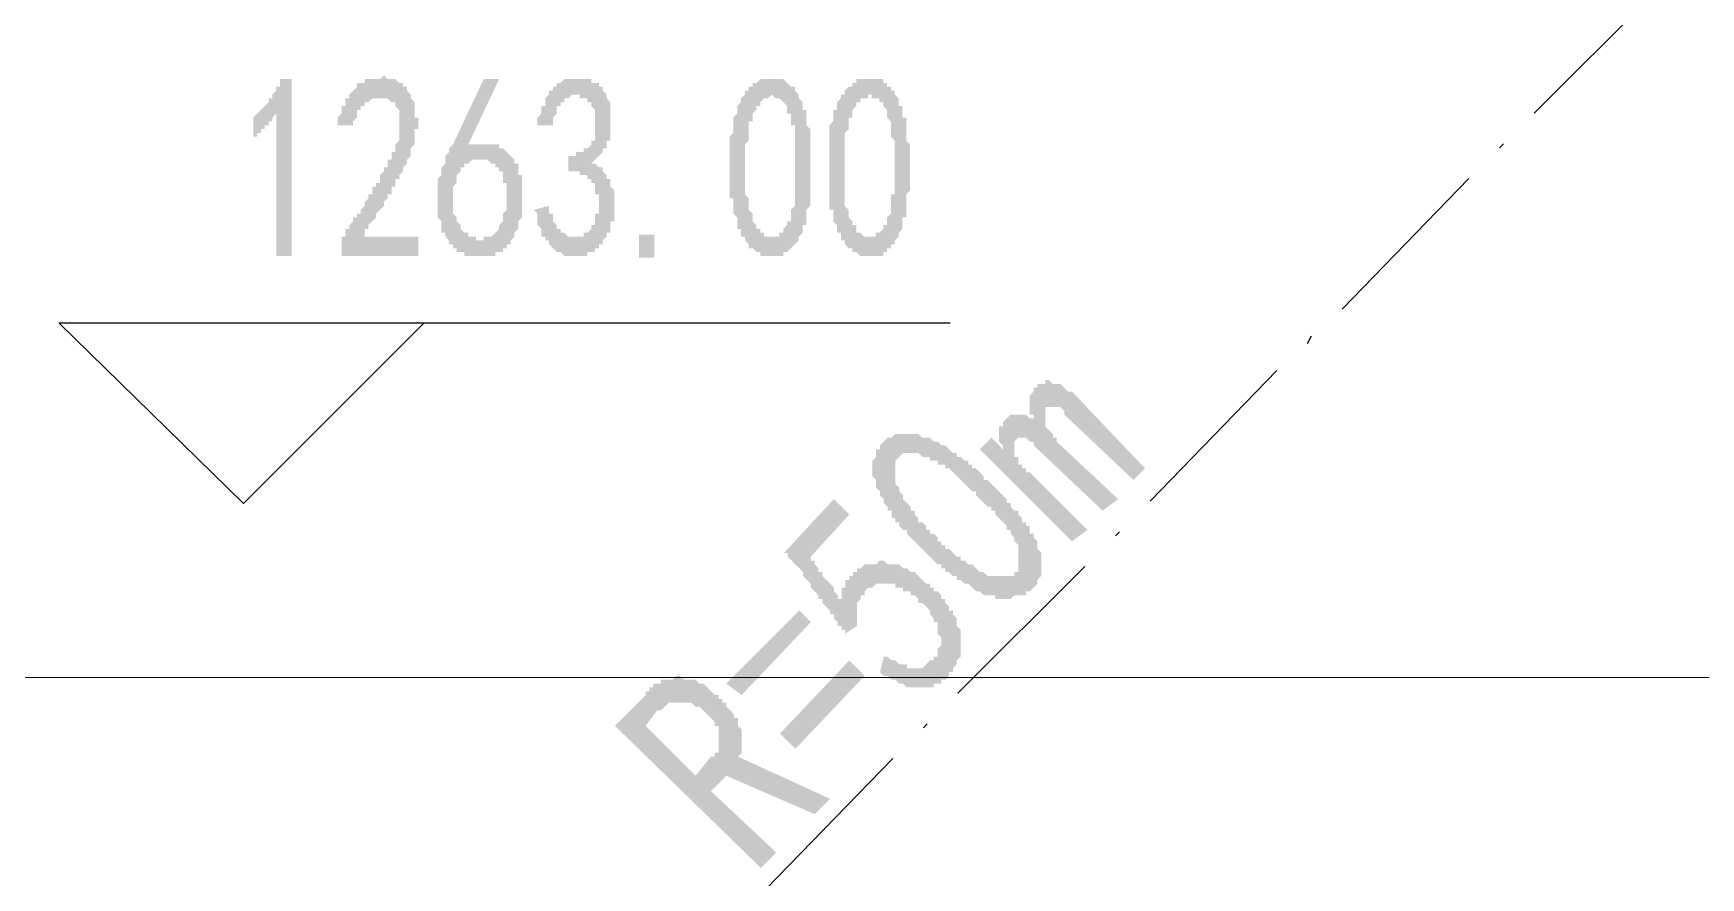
# Model space of a CAD drawing. Header units: millimetres. Extents: x 6156 to 7119, y 3162 to 3647.
# Drawn here: x 6925.96 to 6953.52, y 3517.85 to 3531.8 of the extents above; entities that cross this region are included whole.
import ezdxf

# ---------------------------------------------------------------- set-up
doc = ezdxf.new("R2010")
doc.units = ezdxf.units.MM
doc.layers.add('图层1', color=7, linetype='Continuous')
doc.layers.add('点图2', color=30, linetype='Continuous', lineweight=5)

msp = doc.modelspace()

# ---------------------------------------------------------------- hatches: boundary and pattern name
at = {"layer": '图层1', "transparency": 33554559}
for points in [[(6931.051, 3528.252), (6931.051, 3528.252), (6931.051, 3528.316), (6931.051, 3528.316), (6931.051, 3528.379), (6931.051, 3528.443), (6931.114, 3528.443), (6931.114, 3528.506), (6931.114, 3528.506), (6931.114, 3528.57), (6931.178, 3528.57), (6931.178, 3528.633), (6931.178, 3528.633), (6931.241, 3528.697), (6931.241, 3528.697), (6931.241, 3528.697), (6931.241, 3528.76), (6931.305, 3528.76), (6931.305, 3528.824), (6931.305, 3528.824), (6931.368, 3528.824), (6931.368, 3528.887), (6931.368, 3528.887), (6931.432, 3528.951), (6931.432, 3528.951), (6931.432, 3529.014), (6931.495, 3529.078), (6931.495, 3529.078), (6931.495, 3529.141), (6931.558, 3529.141), (6931.558, 3529.205), (6931.558, 3529.268), (6931.622, 3529.268), (6931.622, 3529.332), (6931.685, 3529.332), (6931.685, 3529.395), (6931.685, 3529.459), (6931.749, 3529.522), (6931.749, 3529.522), (6931.749, 3529.586), (6931.812, 3529.586), (6931.812, 3529.649), (6931.812, 3529.713), (6931.876, 3529.713), (6931.876, 3529.776), (6931.876, 3529.776), (6931.876, 3529.84), (6931.939, 3529.84), (6931.939, 3529.903), (6931.939, 3529.903), (6931.939, 3529.967), (6931.939, 3529.967), (6931.939, 3529.967), (6932.003, 3530.03), (6932.003, 3530.094), (6932.003, 3530.094), (6932.003, 3530.157), (6932.003, 3530.221), (6932.003, 3530.221), (6932.003, 3530.284), (6932.003, 3530.284), (6932.003, 3530.348), (6932.003, 3530.348), (6932.003, 3530.411), (6932.003, 3530.475), (6932.003, 3530.475), (6932.003, 3530.538), (6931.939, 3530.602), (6931.939, 3530.602), (6931.939, 3530.665), (6931.876, 3530.665), (6931.876, 3530.665), (6931.812, 3530.729), (6931.812, 3530.729), (6931.812, 3530.729), (6931.749, 3530.729), (6931.749, 3530.729), (6931.685, 3530.729), (6931.685, 3530.729), (6931.622, 3530.729), (6931.622, 3530.729), (6931.558, 3530.729), (6931.558, 3530.729), (6931.495, 3530.665), (6931.495, 3530.665), (6931.432, 3530.665), (6931.432, 3530.602), (6931.432, 3530.602), (6931.368, 3530.602), (6931.368, 3530.538), (6931.368, 3530.538), (6931.305, 3530.538), (6931.305, 3530.475), (6931.305, 3530.411), (6931.305, 3530.411), (6931.241, 3530.348), (6931.241, 3530.348), (6931.241, 3530.284), (6931.241, 3530.284), (6930.987, 3530.284), (6930.987, 3530.348), (6930.987, 3530.411), (6931.051, 3530.475), (6931.051, 3530.475), (6931.051, 3530.538), (6931.051, 3530.602), (6931.114, 3530.602), (6931.114, 3530.665), (6931.114, 3530.665), (6931.114, 3530.729), (6931.178, 3530.729), (6931.178, 3530.792), (6931.178, 3530.792), (6931.241, 3530.856), (6931.241, 3530.856), (6931.241, 3530.856), (6931.305, 3530.919), (6931.305, 3530.919), (6931.305, 3530.983), (6931.368, 3530.983), (6931.368, 3530.983), (6931.432, 3530.983), (6931.432, 3531.046), (6931.495, 3531.046), (6931.495, 3531.046), (6931.558, 3531.046), (6931.558, 3531.046), (6931.622, 3531.046), (6931.622, 3531.046), (6931.685, 3531.046), (6931.685, 3531.046), (6931.749, 3531.11), (6931.749, 3531.11), (6931.812, 3531.046), (6931.812, 3531.046), (6931.876, 3531.046), (6931.876, 3531.046), (6931.876, 3531.046), (6931.876, 3531.046), (6931.939, 3531.046), (6931.939, 3531.046), (6932.003, 3530.983), (6932.003, 3530.983), (6932.066, 3530.983), (6932.066, 3530.983), (6932.066, 3530.919), (6932.13, 3530.919), (6932.13, 3530.856), (6932.13, 3530.856), (6932.193, 3530.792), (6932.193, 3530.792), (6932.193, 3530.729), (6932.257, 3530.665), (6932.257, 3530.665), (6932.257, 3530.602), (6932.257, 3530.602), (6932.257, 3530.538), (6932.257, 3530.538), (6932.257, 3530.475), (6932.257, 3530.411), (6932.32, 3530.411), (6932.32, 3530.348), (6932.32, 3530.284), (6932.32, 3530.221), (6932.32, 3530.221), (6932.257, 3530.221), (6932.257, 3530.157), (6932.257, 3530.094), (6932.257, 3530.094), (6932.257, 3530.03), (6932.257, 3530.03), (6932.257, 3529.967), (6932.257, 3529.967), (6932.193, 3529.903), (6932.193, 3529.84), (6932.193, 3529.84), (6932.193, 3529.776), (6932.13, 3529.713), (6932.13, 3529.713), (6932.13, 3529.649), (6932.066, 3529.586), (6932.066, 3529.586), (6932.066, 3529.586), (6932.066, 3529.586), (6932.066, 3529.522), (6932.066, 3529.522), (6932.003, 3529.459), (6932.003, 3529.459), (6932.003, 3529.459), (6932.003, 3529.395), (6931.939, 3529.395), (6931.939, 3529.332), (6931.939, 3529.332), (6931.939, 3529.268), (6931.876, 3529.268), (6931.876, 3529.205), (6931.876, 3529.205), (6931.876, 3529.141), (6931.812, 3529.141), (6931.812, 3529.078), (6931.812, 3529.078), (6931.749, 3529.014), (6931.749, 3529.014), (6931.749, 3528.951), (6931.685, 3528.887), (6931.685, 3528.887), (6931.622, 3528.824), (6931.622, 3528.824), (6931.622, 3528.76), (6931.558, 3528.697), (6931.558, 3528.697), (6931.495, 3528.633), (6931.495, 3528.57), (6931.432, 3528.57), (6931.432, 3528.506), (6931.432, 3528.443), (6932.32, 3528.443), (6932.32, 3528.125), (6931.051, 3528.125)], [(6929.971, 3530.475), (6929.971, 3530.475), (6929.908, 3530.411), (6929.908, 3530.411), (6929.908, 3530.348), (6929.844, 3530.348), (6929.844, 3530.348), (6929.844, 3530.284), (6929.781, 3530.284), (6929.781, 3530.221), (6929.717, 3530.221), (6929.717, 3530.221), (6929.717, 3530.157), (6929.654, 3530.157), (6929.654, 3530.094), (6929.59, 3530.094), (6929.59, 3530.094), (6929.59, 3530.03), (6929.59, 3530.348), (6929.59, 3530.411), (6929.59, 3530.411), (6929.654, 3530.475), (6929.654, 3530.475), (6929.717, 3530.538), (6929.717, 3530.538), (6929.717, 3530.538), (6929.781, 3530.602), (6929.781, 3530.602), (6929.844, 3530.665), (6929.844, 3530.665), (6929.844, 3530.729), (6929.908, 3530.729), (6929.908, 3530.792), (6929.908, 3530.792), (6929.971, 3530.856), (6929.971, 3530.856), (6929.971, 3530.919), (6930.035, 3530.919), (6930.035, 3530.983), (6930.035, 3530.983), (6930.035, 3531.046), (6930.098, 3531.046), (6930.225, 3531.046), (6930.225, 3528.125), (6929.971, 3528.125)], [(6934.225, 3528.887), (6934.479, 3528.951), (6934.479, 3528.887), (6934.479, 3528.824), (6934.543, 3528.824), (6934.543, 3528.76), (6934.543, 3528.76), (6934.543, 3528.697), (6934.606, 3528.633), (6934.606, 3528.633), (6934.606, 3528.57), (6934.67, 3528.57), (6934.67, 3528.57), (6934.67, 3528.506), (6934.733, 3528.506), (6934.733, 3528.506), (6934.797, 3528.443), (6934.797, 3528.443), (6934.797, 3528.443), (6934.86, 3528.443), (6934.86, 3528.443), (6934.924, 3528.443), (6934.924, 3528.443), (6934.987, 3528.443), (6934.987, 3528.443), (6935.051, 3528.443), (6935.051, 3528.443), (6935.051, 3528.506), (6935.114, 3528.506), (6935.114, 3528.506), (6935.178, 3528.57), (6935.178, 3528.57), (6935.178, 3528.633), (6935.178, 3528.633), (6935.241, 3528.633), (6935.241, 3528.697), (6935.241, 3528.76), (6935.241, 3528.76), (6935.241, 3528.824), (6935.305, 3528.824), (6935.305, 3528.887), (6935.305, 3528.951), (6935.305, 3528.951), (6935.305, 3529.014), (6935.305, 3529.014), (6935.305, 3529.078), (6935.305, 3529.141), (6935.241, 3529.141), (6935.241, 3529.205), (6935.241, 3529.268), (6935.241, 3529.268), (6935.241, 3529.332), (6935.178, 3529.332), (6935.178, 3529.395), (6935.178, 3529.395), (6935.114, 3529.395), (6935.114, 3529.395), (6935.114, 3529.459), (6935.051, 3529.459), (6935.051, 3529.459), (6934.987, 3529.459), (6934.987, 3529.522), (6934.924, 3529.522), (6934.924, 3529.522), (6934.86, 3529.522), (6934.86, 3529.522), (6934.797, 3529.522), (6934.797, 3529.522), (6934.797, 3529.776), (6934.797, 3529.776), (6934.86, 3529.776), (6934.86, 3529.776), (6934.924, 3529.776), (6934.924, 3529.84), (6934.987, 3529.84), (6934.987, 3529.84), (6935.051, 3529.84), (6935.051, 3529.903), (6935.114, 3529.903), (6935.114, 3529.903), (6935.114, 3529.903), (6935.178, 3529.967), (6935.178, 3529.967), (6935.178, 3529.967), (6935.178, 3530.03), (6935.241, 3530.03), (6935.241, 3530.094), (6935.241, 3530.094), (6935.241, 3530.157), (6935.241, 3530.221), (6935.241, 3530.221), (6935.241, 3530.284), (6935.241, 3530.348), (6935.241, 3530.348), (6935.241, 3530.411), (6935.241, 3530.475), (6935.241, 3530.475), (6935.241, 3530.538), (6935.241, 3530.538), (6935.178, 3530.602), (6935.178, 3530.602), (6935.178, 3530.665), (6935.114, 3530.665), (6935.114, 3530.729), (6935.114, 3530.729), (6935.051, 3530.729), (6935.051, 3530.729), (6934.987, 3530.729), (6934.987, 3530.792), (6934.924, 3530.792), (6934.924, 3530.792), (6934.86, 3530.792), (6934.86, 3530.792), (6934.797, 3530.729), (6934.797, 3530.729), (6934.797, 3530.729), (6934.733, 3530.729), (6934.733, 3530.729), (6934.733, 3530.665), (6934.67, 3530.665), (6934.67, 3530.665), (6934.67, 3530.602), (6934.606, 3530.602), (6934.606, 3530.538), (6934.606, 3530.538), (6934.606, 3530.475), (6934.543, 3530.411), (6934.543, 3530.411), (6934.543, 3530.348), (6934.543, 3530.284), (6934.479, 3530.284), (6934.289, 3530.284), (6934.289, 3530.348), (6934.289, 3530.411), (6934.289, 3530.411), (6934.352, 3530.475), (6934.352, 3530.538), (6934.352, 3530.538), (6934.352, 3530.602), (6934.416, 3530.602), (6934.416, 3530.665), (6934.416, 3530.729), (6934.416, 3530.729), (6934.479, 3530.792), (6934.479, 3530.792), (6934.479, 3530.792), (6934.479, 3530.856), (6934.543, 3530.856), (6934.543, 3530.919), (6934.606, 3530.919), (6934.606, 3530.919), (6934.606, 3530.983), (6934.67, 3530.983), (6934.67, 3530.983), (6934.733, 3531.046), (6934.733, 3531.046), (6934.797, 3531.046), (6934.797, 3531.046), (6934.86, 3531.046), (6934.86, 3531.046), (6934.924, 3531.046), (6934.924, 3531.046), (6934.987, 3531.046), (6934.987, 3531.046), (6935.051, 3531.046), (6935.051, 3531.046), (6935.114, 3531.046), (6935.114, 3531.046), (6935.178, 3531.046), (6935.178, 3530.983), (6935.241, 3530.983), (6935.241, 3530.983), (6935.305, 3530.983), (6935.305, 3530.919), (6935.305, 3530.919), (6935.368, 3530.919), (6935.368, 3530.856), (6935.368, 3530.856), (6935.432, 3530.792), (6935.432, 3530.792), (6935.432, 3530.729), (6935.495, 3530.665), (6935.495, 3530.665), (6935.495, 3530.665), (6935.495, 3530.602), (6935.495, 3530.538), (6935.495, 3530.538), (6935.495, 3530.475), (6935.495, 3530.475), (6935.495, 3530.411), (6935.495, 3530.348), (6935.495, 3530.348), (6935.495, 3530.284), (6935.495, 3530.221), (6935.495, 3530.221), (6935.495, 3530.157), (6935.495, 3530.157), (6935.495, 3530.094), (6935.495, 3530.094), (6935.495, 3530.03), (6935.432, 3530.03), (6935.432, 3529.967), (6935.432, 3529.967), (6935.432, 3529.903), (6935.368, 3529.903), (6935.368, 3529.84), (6935.368, 3529.84), (6935.305, 3529.776), (6935.305, 3529.776), (6935.241, 3529.713), (6935.241, 3529.713), (6935.178, 3529.649), (6935.241, 3529.649), (6935.241, 3529.649), (6935.305, 3529.586), (6935.305, 3529.586), (6935.368, 3529.586), (6935.368, 3529.522), (6935.368, 3529.522), (6935.432, 3529.459), (6935.432, 3529.459), (6935.432, 3529.395), (6935.495, 3529.395), (6935.495, 3529.395), (6935.495, 3529.332), (6935.495, 3529.332), (6935.495, 3529.268), (6935.559, 3529.205), (6935.559, 3529.205), (6935.559, 3529.141), (6935.559, 3529.078), (6935.559, 3529.078), (6935.559, 3529.014), (6935.559, 3528.951), (6935.559, 3528.951), (6935.559, 3528.887), (6935.559, 3528.824), (6935.559, 3528.824), (6935.559, 3528.76), (6935.559, 3528.697), (6935.495, 3528.697), (6935.495, 3528.633), (6935.495, 3528.57), (6935.495, 3528.57), (6935.495, 3528.506), (6935.432, 3528.506), (6935.432, 3528.443), (6935.432, 3528.443), (6935.368, 3528.379), (6935.368, 3528.379), (6935.368, 3528.316), (6935.305, 3528.316), (6935.305, 3528.316), (6935.305, 3528.252), (6935.241, 3528.252), (6935.241, 3528.252), (6935.241, 3528.189), (6935.178, 3528.189), (6935.178, 3528.189), (6935.114, 3528.189), (6935.114, 3528.125), (6935.051, 3528.125), (6935.051, 3528.125), (6934.987, 3528.125), (6934.987, 3528.125), (6934.924, 3528.125), (6934.924, 3528.125), (6934.924, 3528.125), (6934.86, 3528.125), (6934.797, 3528.125), (6934.797, 3528.125), (6934.733, 3528.125), (6934.733, 3528.125), (6934.733, 3528.125), (6934.67, 3528.189), (6934.67, 3528.189), (6934.606, 3528.189), (6934.606, 3528.189), (6934.543, 3528.252), (6934.543, 3528.252), (6934.479, 3528.316), (6934.479, 3528.316), (6934.479, 3528.316), (6934.479, 3528.379), (6934.416, 3528.379), (6934.416, 3528.379), (6934.416, 3528.443), (6934.352, 3528.443), (6934.352, 3528.506), (6934.352, 3528.506), (6934.352, 3528.57), (6934.289, 3528.633), (6934.289, 3528.633), (6934.289, 3528.697), (6934.289, 3528.697), (6934.289, 3528.76), (6934.289, 3528.824), (6934.225, 3528.887), (6934.225, 3528.887)], [(6944.332, 3524.612), (6944.141, 3524.421), (6942.998, 3525.501), (6942.998, 3525.564), (6942.935, 3525.628), (6942.871, 3525.628), (6942.871, 3525.628), (6942.871, 3525.628), (6942.808, 3525.628), (6942.744, 3525.628), (6942.744, 3525.628), (6942.681, 3525.628), (6942.681, 3525.564), (6942.681, 3525.564), (6942.681, 3525.501), (6942.681, 3525.501), (6942.681, 3525.437), (6942.681, 3525.374), (6942.681, 3525.374), (6942.681, 3525.31), (6942.681, 3525.31), (6942.744, 3525.247), (6942.744, 3525.247), (6942.808, 3525.183), (6942.808, 3525.12), (6942.871, 3525.12), (6942.871, 3525.056), (6942.871, 3525.056), (6943.887, 3524.104), (6943.633, 3523.913), (6942.49, 3524.993), (6942.49, 3525.056), (6942.427, 3525.056), (6942.363, 3525.12), (6942.363, 3525.12), (6942.363, 3525.12), (6942.3, 3525.12), (6942.3, 3525.12), (6942.236, 3525.12), (6942.236, 3525.12), (6942.173, 3525.056), (6942.173, 3525.056), (6942.173, 3524.993), (6942.173, 3524.993), (6942.173, 3524.929), (6942.173, 3524.866), (6942.173, 3524.866), (6942.173, 3524.802), (6942.236, 3524.802), (6942.236, 3524.739), (6942.236, 3524.675), (6942.3, 3524.675), (6942.3, 3524.612), (6942.363, 3524.612), (6942.363, 3524.548), (6942.427, 3524.548), (6943.379, 3523.596), (6943.125, 3523.405), (6941.601, 3524.929), (6941.792, 3525.12), (6941.982, 3524.929), (6941.982, 3524.993), (6941.982, 3524.993), (6941.919, 3525.056), (6941.919, 3525.12), (6941.919, 3525.12), (6941.919, 3525.183), (6941.919, 3525.247), (6941.919, 3525.247), (6941.919, 3525.247), (6941.919, 3525.31), (6941.982, 3525.31), (6941.982, 3525.374), (6941.982, 3525.374), (6942.046, 3525.437), (6942.046, 3525.437), (6942.046, 3525.437), (6942.109, 3525.501), (6942.109, 3525.501), (6942.173, 3525.501), (6942.173, 3525.501), (6942.236, 3525.501), (6942.236, 3525.501), (6942.3, 3525.501), (6942.363, 3525.501), (6942.363, 3525.501), (6942.427, 3525.437), (6942.49, 3525.437), (6942.49, 3525.501), (6942.427, 3525.501), (6942.427, 3525.564), (6942.427, 3525.628), (6942.427, 3525.628), (6942.427, 3525.691), (6942.427, 3525.755), (6942.427, 3525.755), (6942.427, 3525.755), (6942.427, 3525.818), (6942.427, 3525.818), (6942.49, 3525.882), (6942.49, 3525.882), (6942.49, 3525.945), (6942.554, 3525.945), (6942.554, 3526.009), (6942.617, 3526.009), (6942.617, 3526.009), (6942.681, 3526.009), (6942.681, 3526.072), (6942.744, 3526.072), (6942.744, 3526.072), (6942.808, 3526.009), (6942.871, 3526.009), (6942.871, 3526.009), (6942.935, 3526.009), (6942.998, 3525.945), (6942.998, 3525.945), (6943.062, 3525.882), (6943.125, 3525.882), (6943.125, 3525.882)], [(6940.014, 3521.5), (6940.077, 3521.5), (6940.141, 3521.437), (6940.204, 3521.437), (6940.268, 3521.373), (6940.268, 3521.373), (6940.331, 3521.373), (6940.395, 3521.373), (6940.395, 3521.31), (6940.458, 3521.31), (6940.522, 3521.31), (6940.522, 3521.31), (6940.585, 3521.31), (6940.585, 3521.31), (6940.649, 3521.31), (6940.649, 3521.31), (6940.712, 3521.373), (6940.712, 3521.373), (6940.712, 3521.373), (6940.776, 3521.437), (6940.776, 3521.437), (6940.839, 3521.437), (6940.839, 3521.5), (6940.903, 3521.5), (6940.903, 3521.564), (6940.903, 3521.564), (6940.903, 3521.627), (6940.903, 3521.627), (6940.966, 3521.691), (6940.966, 3521.691), (6940.966, 3521.754), (6940.966, 3521.818), (6940.966, 3521.818), (6940.903, 3521.881), (6940.903, 3521.945), (6940.903, 3521.945), (6940.903, 3522.008), (6940.903, 3522.072), (6940.839, 3522.072), (6940.839, 3522.072), (6940.839, 3522.135), (6940.776, 3522.199), (6940.776, 3522.199), (6940.776, 3522.262), (6940.712, 3522.326), (6940.712, 3522.326), (6940.649, 3522.389), (6940.585, 3522.389), (6940.585, 3522.453), (6940.585, 3522.453), (6940.522, 3522.516), (6940.458, 3522.516), (6940.458, 3522.58), (6940.395, 3522.58), (6940.331, 3522.58), (6940.331, 3522.643), (6940.268, 3522.643), (6940.204, 3522.643), (6940.204, 3522.707), (6940.204, 3522.707), (6940.141, 3522.707), (6940.077, 3522.707), (6940.077, 3522.707), (6940.014, 3522.707), (6939.95, 3522.707), (6939.95, 3522.707), (6939.887, 3522.707), (6939.823, 3522.643), (6939.823, 3522.643), (6939.823, 3522.643), (6939.76, 3522.643), (6939.76, 3522.643), (6939.696, 3522.58), (6939.696, 3522.58), (6939.696, 3522.516), (6939.633, 3522.516), (6939.633, 3522.453), (6939.633, 3522.453), (6939.569, 3522.389), (6939.569, 3522.389), (6939.569, 3522.326), (6939.569, 3522.262), (6939.569, 3522.262), (6939.569, 3522.199), (6939.569, 3522.135), (6939.569, 3522.135), (6939.569, 3522.072), (6939.569, 3522.008), (6939.569, 3522.008), (6939.379, 3521.881), (6939.379, 3521.881), (6939.379, 3521.881), (6939.379, 3521.881), (6939.379, 3521.881), (6939.379, 3521.945), (6939.315, 3521.945), (6939.315, 3521.945), (6939.315, 3522.008), (6939.315, 3522.008), (6939.252, 3522.008), (6939.252, 3522.072), (6939.252, 3522.072), (6939.188, 3522.135), (6939.188, 3522.135), (6939.188, 3522.199), (6939.125, 3522.199), (6939.125, 3522.262), (6939.061, 3522.326), (6939.061, 3522.326), (6938.998, 3522.389), (6938.998, 3522.453), (6938.934, 3522.453), (6938.934, 3522.516), (6938.871, 3522.58), (6938.807, 3522.643), (6938.807, 3522.707), (6938.744, 3522.77), (6938.68, 3522.834), (6938.68, 3522.897), (6938.617, 3522.961), (6938.553, 3523.024), (6938.49, 3523.088), (6938.426, 3523.151), (6938.426, 3523.215), (6938.363, 3523.215), (6939.188, 3524.104), (6939.442, 3523.85), (6938.807, 3523.151), (6938.807, 3523.088), (6938.871, 3523.088), (6938.871, 3523.024), (6938.934, 3522.961), (6938.934, 3522.897), (6938.998, 3522.897), (6938.998, 3522.834), (6939.061, 3522.77), (6939.061, 3522.77), (6939.125, 3522.707), (6939.125, 3522.707), (6939.188, 3522.643), (6939.188, 3522.58), (6939.188, 3522.58), (6939.252, 3522.516), (6939.252, 3522.516), (6939.252, 3522.453), (6939.315, 3522.453), (6939.315, 3522.516), (6939.315, 3522.58), (6939.315, 3522.58), (6939.315, 3522.643), (6939.379, 3522.643), (6939.379, 3522.707), (6939.379, 3522.707), (6939.379, 3522.77), (6939.442, 3522.77), (6939.442, 3522.834), (6939.442, 3522.834), (6939.506, 3522.834), (6939.506, 3522.897), (6939.506, 3522.897), (6939.569, 3522.897), (6939.569, 3522.961), (6939.633, 3522.961), (6939.633, 3522.961), (6939.696, 3523.024), (6939.76, 3523.024), (6939.76, 3523.024), (6939.823, 3523.024), (6939.823, 3523.024), (6939.887, 3523.024), (6939.887, 3523.024), (6939.95, 3523.088), (6940.014, 3523.088), (6940.014, 3523.088), (6940.077, 3523.024), (6940.141, 3523.024), (6940.141, 3523.024), (6940.204, 3523.024), (6940.204, 3523.024), (6940.268, 3523.024), (6940.331, 3522.961), (6940.331, 3522.961), (6940.395, 3522.961), (6940.458, 3522.897), (6940.458, 3522.897), (6940.522, 3522.897), (6940.585, 3522.834), (6940.585, 3522.834), (6940.585, 3522.834), (6940.649, 3522.77), (6940.649, 3522.77), (6940.712, 3522.707), (6940.776, 3522.707), (6940.776, 3522.643), (6940.839, 3522.643), (6940.839, 3522.58), (6940.903, 3522.58), (6940.903, 3522.58), (6940.966, 3522.516), (6940.966, 3522.453), (6941.03, 3522.453), (6941.03, 3522.389), (6941.093, 3522.326), (6941.093, 3522.326), (6941.093, 3522.262), (6941.157, 3522.262), (6941.157, 3522.199), (6941.22, 3522.135), (6941.22, 3522.072), (6941.22, 3522.072), (6941.22, 3522.008), (6941.284, 3521.945), (6941.284, 3521.945), (6941.284, 3521.881), (6941.284, 3521.818), (6941.284, 3521.818), (6941.284, 3521.818), (6941.284, 3521.754), (6941.284, 3521.691), (6941.284, 3521.691), (6941.284, 3521.627), (6941.284, 3521.564), (6941.284, 3521.564), (6941.284, 3521.5), (6941.284, 3521.5), (6941.22, 3521.437), (6941.22, 3521.437), (6941.22, 3521.373), (6941.22, 3521.373), (6941.157, 3521.31), (6941.157, 3521.31), (6941.157, 3521.246), (6941.093, 3521.246), (6941.093, 3521.183), (6941.093, 3521.183), (6941.03, 3521.119), (6941.03, 3521.119), (6940.966, 3521.119), (6940.966, 3521.056), (6940.903, 3521.056), (6940.903, 3521.056), (6940.839, 3521.056), (6940.839, 3520.992), (6940.776, 3520.992), (6940.712, 3520.992), (6940.712, 3520.992), (6940.649, 3520.992), (6940.585, 3520.992), (6940.585, 3520.992), (6940.585, 3520.992), (6940.522, 3520.992), (6940.458, 3520.992), (6940.458, 3520.992), (6940.395, 3520.992), (6940.395, 3520.992), (6940.331, 3521.056), (6940.268, 3521.056), (6940.268, 3521.056), (6940.204, 3521.119), (6940.141, 3521.119), (6940.141, 3521.119), (6940.077, 3521.183), (6940.014, 3521.183), (6939.95, 3521.246), (6939.95, 3521.246)]]:
    msp.add_hatch(color=256, dxfattribs=at).paths.add_polyline_path(points)
h = msp.add_hatch(color=256, dxfattribs=at)
h.paths.add_polyline_path([(6932.638, 3529.141), (6932.638, 3529.205), (6932.638, 3529.268), (6932.638, 3529.268), (6932.638, 3529.332), (6932.638, 3529.395), (6932.638, 3529.395), (6932.701, 3529.459), (6932.701, 3529.459), (6932.701, 3529.522), (6932.701, 3529.522), (6932.701, 3529.586), (6932.701, 3529.586), (6932.765, 3529.649), (6932.765, 3529.713), (6932.765, 3529.713), (6932.765, 3529.776), (6932.765, 3529.776), (6932.828, 3529.84), (6932.828, 3529.903), (6932.828, 3529.903), (6932.892, 3529.967), (6932.892, 3529.967), (6933.4, 3531.046), (6933.654, 3531.046), (6933.146, 3529.967), (6933.209, 3529.967), (6933.209, 3529.967), (6933.273, 3529.967), (6933.273, 3529.967), (6933.336, 3529.967), (6933.336, 3529.967), (6933.4, 3529.967), (6933.4, 3529.967), (6933.463, 3529.967), (6933.463, 3529.967), (6933.527, 3529.967), (6933.527, 3529.967), (6933.59, 3529.967), (6933.59, 3529.967), (6933.654, 3529.967), (6933.654, 3529.903), (6933.654, 3529.903), (6933.717, 3529.903), (6933.717, 3529.903), (6933.781, 3529.84), (6933.781, 3529.84), (6933.844, 3529.776), (6933.844, 3529.776), (6933.844, 3529.776), (6933.908, 3529.713), (6933.908, 3529.713), (6933.908, 3529.649), (6933.971, 3529.649), (6933.971, 3529.586), (6933.971, 3529.586), (6933.971, 3529.522), (6933.971, 3529.459), (6934.035, 3529.459), (6934.035, 3529.395), (6934.035, 3529.395), (6934.035, 3529.332), (6934.035, 3529.268), (6934.035, 3529.268), (6934.035, 3529.205), (6934.035, 3529.141), (6934.035, 3529.141), (6934.035, 3529.078), (6934.035, 3529.078), (6934.035, 3529.014), (6934.035, 3528.951), (6934.035, 3528.951), (6934.035, 3528.887), (6934.035, 3528.824), (6934.035, 3528.824), (6934.035, 3528.76), (6933.971, 3528.697), (6933.971, 3528.697), (6933.971, 3528.633), (6933.971, 3528.633), (6933.971, 3528.57), (6933.971, 3528.57), (6933.908, 3528.506), (6933.908, 3528.443), (6933.908, 3528.443), (6933.844, 3528.379), (6933.844, 3528.379), (6933.844, 3528.316), (6933.781, 3528.316), (6933.781, 3528.316), (6933.781, 3528.252), (6933.717, 3528.252), (6933.717, 3528.252), (6933.717, 3528.189), (6933.654, 3528.189), (6933.654, 3528.189), (6933.59, 3528.189), (6933.59, 3528.125), (6933.527, 3528.125), (6933.527, 3528.125), (6933.463, 3528.125), (6933.463, 3528.125), (6933.4, 3528.125), (6933.4, 3528.125), (6933.336, 3528.125), (6933.336, 3528.125), (6933.273, 3528.125), (6933.273, 3528.125), (6933.209, 3528.125), (6933.209, 3528.125), (6933.146, 3528.125), (6933.146, 3528.125), (6933.082, 3528.125), (6933.082, 3528.189), (6933.019, 3528.189), (6933.019, 3528.189), (6932.955, 3528.189), (6932.955, 3528.252), (6932.955, 3528.252), (6932.892, 3528.252), (6932.892, 3528.252), (6932.892, 3528.316), (6932.828, 3528.316), (6932.828, 3528.379), (6932.828, 3528.379), (6932.765, 3528.443), (6932.765, 3528.443), (6932.765, 3528.506), (6932.701, 3528.506), (6932.701, 3528.57), (6932.701, 3528.633), (6932.701, 3528.633), (6932.701, 3528.697), (6932.701, 3528.697), (6932.638, 3528.76), (6932.638, 3528.824), (6932.638, 3528.824), (6932.638, 3528.887), (6932.638, 3528.951), (6932.638, 3528.951), (6932.638, 3529.014), (6932.638, 3529.078), (6932.638, 3529.078), (6932.638, 3529.141), (6932.638, 3529.141)], flags=0)
h.paths.add_polyline_path([(6933.019, 3528.57), (6933.019, 3528.57), (6933.082, 3528.506), (6933.082, 3528.506), (6933.146, 3528.506), (6933.146, 3528.443), (6933.146, 3528.443), (6933.209, 3528.443), (6933.209, 3528.443), (6933.273, 3528.443), (6933.273, 3528.379), (6933.336, 3528.379), (6933.336, 3528.379), (6933.4, 3528.379), (6933.4, 3528.443), (6933.463, 3528.443), (6933.463, 3528.443), (6933.527, 3528.443), (6933.527, 3528.443), (6933.59, 3528.506), (6933.59, 3528.506), (6933.59, 3528.506), (6933.654, 3528.57), (6933.654, 3528.57), (6933.654, 3528.633), (6933.654, 3528.633), (6933.717, 3528.697), (6933.717, 3528.697), (6933.717, 3528.76), (6933.717, 3528.76), (6933.717, 3528.824), (6933.717, 3528.824), (6933.781, 3528.887), (6933.781, 3528.951), (6933.781, 3528.951), (6933.781, 3529.014), (6933.781, 3529.078), (6933.781, 3529.141), (6933.781, 3529.141), (6933.781, 3529.205), (6933.781, 3529.268), (6933.781, 3529.332), (6933.717, 3529.332), (6933.717, 3529.395), (6933.717, 3529.395), (6933.717, 3529.459), (6933.717, 3529.522), (6933.654, 3529.522), (6933.654, 3529.522), (6933.654, 3529.586), (6933.654, 3529.586), (6933.59, 3529.586), (6933.59, 3529.649), (6933.59, 3529.649), (6933.527, 3529.649), (6933.527, 3529.649), (6933.463, 3529.713), (6933.463, 3529.713), (6933.4, 3529.713), (6933.4, 3529.713), (6933.336, 3529.713), (6933.336, 3529.713), (6933.273, 3529.713), (6933.273, 3529.713), (6933.209, 3529.713), (6933.209, 3529.713), (6933.146, 3529.649), (6933.146, 3529.649), (6933.082, 3529.649), (6933.082, 3529.649), (6933.082, 3529.586), (6933.019, 3529.586), (6933.019, 3529.522), (6933.019, 3529.522), (6932.955, 3529.459), (6932.955, 3529.459), (6932.955, 3529.395), (6932.955, 3529.395), (6932.955, 3529.332), (6932.892, 3529.268), (6932.892, 3529.268), (6932.892, 3529.205), (6932.892, 3529.141), (6932.892, 3529.141), (6932.892, 3529.078), (6932.892, 3529.014), (6932.892, 3529.014), (6932.892, 3529.014), (6932.892, 3528.951), (6932.892, 3528.887), (6932.892, 3528.887), (6932.892, 3528.824), (6932.955, 3528.76), (6932.955, 3528.76), (6932.955, 3528.697), (6932.955, 3528.697), (6933.019, 3528.633), (6933.019, 3528.633), (6933.019, 3528.57)], flags=0)
h = msp.add_hatch(color=256, dxfattribs=at)
h.paths.add_polyline_path([(6937.464, 3529.776), (6937.464, 3529.84), (6937.464, 3529.903), (6937.464, 3529.903), (6937.464, 3529.967), (6937.464, 3530.03), (6937.464, 3530.094), (6937.464, 3530.094), (6937.527, 3530.157), (6937.527, 3530.221), (6937.527, 3530.221), (6937.527, 3530.284), (6937.527, 3530.284), (6937.527, 3530.348), (6937.527, 3530.411), (6937.527, 3530.411), (6937.591, 3530.475), (6937.591, 3530.475), (6937.591, 3530.538), (6937.591, 3530.538), (6937.591, 3530.602), (6937.654, 3530.665), (6937.654, 3530.665), (6937.654, 3530.729), (6937.654, 3530.729), (6937.718, 3530.792), (6937.718, 3530.792), (6937.718, 3530.856), (6937.781, 3530.856), (6937.781, 3530.919), (6937.781, 3530.919), (6937.845, 3530.919), (6937.845, 3530.919), (6937.845, 3530.983), (6937.908, 3530.983), (6937.908, 3530.983), (6937.972, 3531.046), (6937.972, 3531.046), (6938.035, 3531.046), (6938.035, 3531.046), (6938.099, 3531.046), (6938.099, 3531.046), (6938.162, 3531.046), (6938.162, 3531.046), (6938.226, 3531.046), (6938.226, 3531.046), (6938.289, 3531.046), (6938.289, 3531.046), (6938.353, 3531.046), (6938.353, 3531.046), (6938.416, 3530.983), (6938.416, 3530.983), (6938.416, 3530.983), (6938.48, 3530.919), (6938.48, 3530.919), (6938.543, 3530.919), (6938.543, 3530.856), (6938.543, 3530.856), (6938.607, 3530.792), (6938.607, 3530.792), (6938.607, 3530.729), (6938.607, 3530.729), (6938.67, 3530.665), (6938.67, 3530.602), (6938.67, 3530.602), (6938.67, 3530.538), (6938.734, 3530.538), (6938.734, 3530.475), (6938.734, 3530.411), (6938.734, 3530.411), (6938.734, 3530.348), (6938.734, 3530.284), (6938.734, 3530.284), (6938.797, 3530.221), (6938.797, 3530.221), (6938.797, 3530.157), (6938.797, 3530.157), (6938.797, 3530.094), (6938.797, 3530.03), (6938.797, 3530.03), (6938.797, 3529.967), (6938.797, 3529.903), (6938.797, 3529.903), (6938.797, 3529.84), (6938.797, 3529.776), (6938.797, 3529.776), (6938.797, 3529.713), (6938.797, 3529.649), (6938.797, 3529.649), (6938.797, 3529.586), (6938.797, 3529.522), (6938.797, 3529.522), (6938.797, 3529.459), (6938.797, 3529.395), (6938.797, 3529.395), (6938.797, 3529.332), (6938.797, 3529.268), (6938.797, 3529.205), (6938.797, 3529.141), (6938.797, 3529.141), (6938.797, 3529.078), (6938.797, 3529.014), (6938.797, 3529.014), (6938.797, 3528.951), (6938.734, 3528.887), (6938.734, 3528.887), (6938.734, 3528.824), (6938.734, 3528.76), (6938.734, 3528.76), (6938.734, 3528.697), (6938.734, 3528.697), (6938.734, 3528.633), (6938.67, 3528.633), (6938.67, 3528.57), (6938.67, 3528.506), (6938.67, 3528.506), (6938.607, 3528.443), (6938.607, 3528.443), (6938.607, 3528.379), (6938.607, 3528.379), (6938.543, 3528.316), (6938.543, 3528.316), (6938.48, 3528.252), (6938.48, 3528.252), (6938.48, 3528.252), (6938.416, 3528.189), (6938.416, 3528.189), (6938.353, 3528.189), (6938.353, 3528.125), (6938.353, 3528.125), (6938.289, 3528.125), (6938.289, 3528.125), (6938.226, 3528.125), (6938.226, 3528.125), (6938.162, 3528.125), (6938.162, 3528.125), (6938.099, 3528.125), (6938.099, 3528.125), (6938.035, 3528.125), (6938.035, 3528.125), (6937.972, 3528.125), (6937.972, 3528.189), (6937.908, 3528.189), (6937.908, 3528.189), (6937.908, 3528.189), (6937.845, 3528.252), (6937.845, 3528.252), (6937.781, 3528.252), (6937.781, 3528.316), (6937.781, 3528.316), (6937.718, 3528.379), (6937.718, 3528.379), (6937.718, 3528.443), (6937.654, 3528.443), (6937.654, 3528.506), (6937.654, 3528.506), (6937.654, 3528.57), (6937.654, 3528.57), (6937.591, 3528.57), (6937.591, 3528.633), (6937.591, 3528.697), (6937.591, 3528.697), (6937.591, 3528.76), (6937.527, 3528.824), (6937.527, 3528.824), (6937.527, 3528.887), (6937.527, 3528.887), (6937.527, 3528.951), (6937.527, 3529.014), (6937.527, 3529.014), (6937.527, 3529.078), (6937.464, 3529.078), (6937.464, 3529.141), (6937.464, 3529.141), (6937.464, 3529.205), (6937.464, 3529.205), (6937.464, 3529.268), (6937.464, 3529.332), (6937.464, 3529.332), (6937.464, 3529.395), (6937.464, 3529.459), (6937.464, 3529.522), (6937.464, 3529.522), (6937.464, 3529.586), (6937.464, 3529.649), (6937.464, 3529.713), (6937.464, 3529.776), (6937.464, 3529.776)], flags=0)
h.paths.add_polyline_path([(6937.718, 3529.903), (6937.718, 3529.84), (6937.718, 3529.776), (6937.718, 3529.713), (6937.718, 3529.713), (6937.718, 3529.649), (6937.718, 3529.586), (6937.718, 3529.522), (6937.718, 3529.522), (6937.718, 3529.459), (6937.718, 3529.395), (6937.718, 3529.395), (6937.718, 3529.332), (6937.718, 3529.268), (6937.718, 3529.268), (6937.718, 3529.205), (6937.718, 3529.205), (6937.718, 3529.141), (6937.781, 3529.078), (6937.781, 3529.078), (6937.781, 3529.078), (6937.781, 3529.014), (6937.781, 3528.951), (6937.781, 3528.887), (6937.781, 3528.887), (6937.845, 3528.824), (6937.845, 3528.76), (6937.845, 3528.76), (6937.845, 3528.697), (6937.845, 3528.697), (6937.908, 3528.633), (6937.908, 3528.633), (6937.908, 3528.57), (6937.972, 3528.57), (6937.972, 3528.506), (6937.972, 3528.506), (6938.035, 3528.506), (6938.035, 3528.506), (6938.035, 3528.443), (6938.099, 3528.443), (6938.099, 3528.443), (6938.162, 3528.443), (6938.162, 3528.443), (6938.226, 3528.443), (6938.226, 3528.443), (6938.289, 3528.443), (6938.289, 3528.506), (6938.289, 3528.506), (6938.289, 3528.506), (6938.353, 3528.506), (6938.353, 3528.57), (6938.353, 3528.57), (6938.416, 3528.633), (6938.416, 3528.633), (6938.416, 3528.697), (6938.48, 3528.697), (6938.48, 3528.76), (6938.48, 3528.824), (6938.48, 3528.824), (6938.48, 3528.887), (6938.543, 3528.951), (6938.543, 3528.951), (6938.543, 3529.014), (6938.543, 3529.014), (6938.543, 3529.078), (6938.543, 3529.141), (6938.543, 3529.141), (6938.543, 3529.205), (6938.543, 3529.268), (6938.543, 3529.268), (6938.543, 3529.332), (6938.543, 3529.395), (6938.543, 3529.459), (6938.543, 3529.459), (6938.543, 3529.522), (6938.543, 3529.522), (6938.543, 3529.586), (6938.543, 3529.649), (6938.543, 3529.649), (6938.543, 3529.713), (6938.543, 3529.776), (6938.543, 3529.84), (6938.543, 3529.84), (6938.543, 3529.903), (6938.543, 3529.903), (6938.543, 3529.967), (6938.543, 3530.03), (6938.543, 3530.03), (6938.543, 3530.094), (6938.543, 3530.157), (6938.543, 3530.157), (6938.543, 3530.221), (6938.543, 3530.284), (6938.48, 3530.284), (6938.48, 3530.348), (6938.48, 3530.348), (6938.48, 3530.411), (6938.48, 3530.475), (6938.416, 3530.475), (6938.416, 3530.538), (6938.416, 3530.538), (6938.416, 3530.602), (6938.416, 3530.602), (6938.353, 3530.665), (6938.353, 3530.665), (6938.353, 3530.665), (6938.289, 3530.729), (6938.289, 3530.729), (6938.226, 3530.729), (6938.226, 3530.729), (6938.162, 3530.792), (6938.162, 3530.792), (6938.162, 3530.792), (6938.099, 3530.729), (6938.099, 3530.729), (6938.035, 3530.729), (6938.035, 3530.729), (6938.035, 3530.729), (6937.972, 3530.665), (6937.972, 3530.665), (6937.972, 3530.602), (6937.908, 3530.602), (6937.908, 3530.538), (6937.908, 3530.538), (6937.845, 3530.475), (6937.845, 3530.475), (6937.845, 3530.411), (6937.845, 3530.411), (6937.845, 3530.348), (6937.781, 3530.348), (6937.781, 3530.284), (6937.781, 3530.221), (6937.781, 3530.221), (6937.781, 3530.157), (6937.781, 3530.094), (6937.781, 3530.094), (6937.781, 3530.03), (6937.718, 3529.967), (6937.718, 3529.903), (6937.718, 3529.903)], flags=0)
h = msp.add_hatch(color=256, dxfattribs=at)
h.paths.add_polyline_path([(6939.115, 3529.776), (6939.115, 3529.84), (6939.115, 3529.903), (6939.115, 3529.903), (6939.115, 3529.967), (6939.115, 3530.03), (6939.115, 3530.094), (6939.115, 3530.094), (6939.115, 3530.157), (6939.115, 3530.221), (6939.115, 3530.221), (6939.115, 3530.284), (6939.115, 3530.284), (6939.178, 3530.348), (6939.178, 3530.411), (6939.178, 3530.411), (6939.178, 3530.475), (6939.178, 3530.475), (6939.178, 3530.538), (6939.242, 3530.538), (6939.242, 3530.602), (6939.242, 3530.665), (6939.242, 3530.665), (6939.305, 3530.729), (6939.305, 3530.729), (6939.305, 3530.792), (6939.369, 3530.792), (6939.369, 3530.856), (6939.369, 3530.856), (6939.432, 3530.919), (6939.432, 3530.919), (6939.432, 3530.919), (6939.496, 3530.919), (6939.496, 3530.983), (6939.496, 3530.983), (6939.559, 3530.983), (6939.559, 3531.046), (6939.623, 3531.046), (6939.623, 3531.046), (6939.686, 3531.046), (6939.686, 3531.046), (6939.75, 3531.046), (6939.75, 3531.046), (6939.813, 3531.046), (6939.813, 3531.046), (6939.877, 3531.046), (6939.877, 3531.046), (6939.94, 3531.046), (6939.94, 3531.046), (6940.004, 3531.046), (6940.004, 3530.983), (6940.004, 3530.983), (6940.067, 3530.983), (6940.067, 3530.919), (6940.131, 3530.919), (6940.131, 3530.919), (6940.131, 3530.856), (6940.194, 3530.856), (6940.194, 3530.792), (6940.194, 3530.792), (6940.258, 3530.729), (6940.258, 3530.729), (6940.258, 3530.665), (6940.258, 3530.602), (6940.321, 3530.602), (6940.321, 3530.538), (6940.321, 3530.538), (6940.321, 3530.475), (6940.321, 3530.411), (6940.385, 3530.411), (6940.385, 3530.348), (6940.385, 3530.284), (6940.385, 3530.284), (6940.385, 3530.221), (6940.385, 3530.221), (6940.385, 3530.157), (6940.385, 3530.157), (6940.385, 3530.094), (6940.385, 3530.03), (6940.385, 3530.03), (6940.448, 3529.967), (6940.448, 3529.903), (6940.448, 3529.903), (6940.448, 3529.84), (6940.448, 3529.776), (6940.448, 3529.776), (6940.448, 3529.713), (6940.448, 3529.649), (6940.448, 3529.649), (6940.448, 3529.586), (6940.448, 3529.522), (6940.448, 3529.522), (6940.448, 3529.459), (6940.448, 3529.395), (6940.448, 3529.395), (6940.448, 3529.332), (6940.448, 3529.268), (6940.448, 3529.205), (6940.385, 3529.141), (6940.385, 3529.141), (6940.385, 3529.078), (6940.385, 3529.014), (6940.385, 3529.014), (6940.385, 3528.951), (6940.385, 3528.887), (6940.385, 3528.887), (6940.385, 3528.824), (6940.385, 3528.76), (6940.321, 3528.76), (6940.321, 3528.697), (6940.321, 3528.697), (6940.321, 3528.633), (6940.321, 3528.633), (6940.321, 3528.57), (6940.258, 3528.506), (6940.258, 3528.506), (6940.258, 3528.443), (6940.258, 3528.443), (6940.194, 3528.379), (6940.194, 3528.379), (6940.194, 3528.316), (6940.131, 3528.316), (6940.131, 3528.252), (6940.131, 3528.252), (6940.067, 3528.252), (6940.067, 3528.189), (6940.004, 3528.189), (6940.004, 3528.189), (6940.004, 3528.125), (6939.94, 3528.125), (6939.94, 3528.125), (6939.877, 3528.125), (6939.877, 3528.125), (6939.813, 3528.125), (6939.813, 3528.125), (6939.75, 3528.125), (6939.75, 3528.125), (6939.686, 3528.125), (6939.686, 3528.125), (6939.623, 3528.125), (6939.623, 3528.125), (6939.559, 3528.189), (6939.559, 3528.189), (6939.559, 3528.189), (6939.496, 3528.189), (6939.496, 3528.252), (6939.432, 3528.252), (6939.432, 3528.252), (6939.369, 3528.316), (6939.369, 3528.316), (6939.369, 3528.379), (6939.305, 3528.379), (6939.305, 3528.443), (6939.305, 3528.443), (6939.305, 3528.506), (6939.242, 3528.506), (6939.242, 3528.57), (6939.242, 3528.57), (6939.242, 3528.57), (6939.242, 3528.633), (6939.178, 3528.697), (6939.178, 3528.697), (6939.178, 3528.76), (6939.178, 3528.824), (6939.178, 3528.824), (6939.178, 3528.887), (6939.115, 3528.887), (6939.115, 3528.951), (6939.115, 3529.014), (6939.115, 3529.014), (6939.115, 3529.078), (6939.115, 3529.078), (6939.115, 3529.141), (6939.115, 3529.141), (6939.115, 3529.205), (6939.115, 3529.205), (6939.115, 3529.268), (6939.115, 3529.332), (6939.115, 3529.332), (6939.115, 3529.395), (6939.115, 3529.459), (6939.115, 3529.522), (6939.115, 3529.522), (6939.115, 3529.586), (6939.115, 3529.649), (6939.115, 3529.713), (6939.115, 3529.776), (6939.115, 3529.776)], flags=0)
h.paths.add_polyline_path([(6939.369, 3529.903), (6939.369, 3529.84), (6939.369, 3529.776), (6939.369, 3529.713), (6939.369, 3529.713), (6939.369, 3529.649), (6939.369, 3529.586), (6939.369, 3529.522), (6939.369, 3529.522), (6939.369, 3529.459), (6939.369, 3529.395), (6939.369, 3529.395), (6939.369, 3529.332), (6939.369, 3529.268), (6939.369, 3529.268), (6939.369, 3529.205), (6939.369, 3529.205), (6939.369, 3529.141), (6939.369, 3529.078), (6939.369, 3529.078), (6939.369, 3529.078), (6939.369, 3529.014), (6939.369, 3528.951), (6939.432, 3528.887), (6939.432, 3528.887), (6939.432, 3528.824), (6939.432, 3528.76), (6939.432, 3528.76), (6939.496, 3528.697), (6939.496, 3528.697), (6939.496, 3528.633), (6939.559, 3528.633), (6939.559, 3528.57), (6939.559, 3528.57), (6939.559, 3528.506), (6939.623, 3528.506), (6939.623, 3528.506), (6939.623, 3528.506), (6939.686, 3528.443), (6939.686, 3528.443), (6939.75, 3528.443), (6939.75, 3528.443), (6939.813, 3528.443), (6939.813, 3528.443), (6939.877, 3528.443), (6939.877, 3528.443), (6939.877, 3528.506), (6939.94, 3528.506), (6939.94, 3528.506), (6939.94, 3528.506), (6940.004, 3528.57), (6940.004, 3528.57), (6940.004, 3528.633), (6940.067, 3528.633), (6940.067, 3528.697), (6940.067, 3528.697), (6940.067, 3528.76), (6940.131, 3528.824), (6940.131, 3528.824), (6940.131, 3528.887), (6940.131, 3528.951), (6940.131, 3528.951), (6940.131, 3529.014), (6940.131, 3529.014), (6940.131, 3529.078), (6940.131, 3529.141), (6940.194, 3529.141), (6940.194, 3529.205), (6940.194, 3529.268), (6940.194, 3529.268), (6940.194, 3529.332), (6940.194, 3529.395), (6940.194, 3529.459), (6940.194, 3529.459), (6940.194, 3529.522), (6940.194, 3529.522), (6940.194, 3529.586), (6940.194, 3529.649), (6940.194, 3529.649), (6940.194, 3529.713), (6940.194, 3529.776), (6940.194, 3529.84), (6940.194, 3529.84), (6940.194, 3529.903), (6940.194, 3529.903), (6940.194, 3529.967), (6940.194, 3530.03), (6940.194, 3530.03), (6940.131, 3530.094), (6940.131, 3530.157), (6940.131, 3530.157), (6940.131, 3530.221), (6940.131, 3530.284), (6940.131, 3530.284), (6940.131, 3530.348), (6940.131, 3530.348), (6940.067, 3530.411), (6940.067, 3530.475), (6940.067, 3530.475), (6940.067, 3530.538), (6940.067, 3530.538), (6940.004, 3530.602), (6940.004, 3530.602), (6940.004, 3530.665), (6939.94, 3530.665), (6939.94, 3530.665), (6939.94, 3530.729), (6939.877, 3530.729), (6939.877, 3530.729), (6939.813, 3530.729), (6939.813, 3530.792), (6939.813, 3530.792), (6939.75, 3530.792), (6939.75, 3530.729), (6939.686, 3530.729), (6939.686, 3530.729), (6939.686, 3530.729), (6939.623, 3530.729), (6939.623, 3530.665), (6939.559, 3530.665), (6939.559, 3530.602), (6939.559, 3530.602), (6939.496, 3530.538), (6939.496, 3530.538), (6939.496, 3530.475), (6939.496, 3530.475), (6939.496, 3530.411), (6939.432, 3530.411), (6939.432, 3530.348), (6939.432, 3530.348), (6939.432, 3530.284), (6939.432, 3530.221), (6939.432, 3530.221), (6939.369, 3530.157), (6939.369, 3530.094), (6939.369, 3530.094), (6939.369, 3530.03), (6939.369, 3529.967), (6939.369, 3529.903), (6939.369, 3529.903)], flags=0)
h = msp.add_hatch(color=256, dxfattribs=at)
h.paths.add_polyline_path([(6940.522, 3523.405), (6940.458, 3523.469), (6940.458, 3523.469), (6940.395, 3523.532), (6940.395, 3523.596), (6940.331, 3523.596), (6940.268, 3523.659), (6940.268, 3523.723), (6940.204, 3523.723), (6940.204, 3523.786), (6940.141, 3523.786), (6940.141, 3523.85), (6940.141, 3523.913), (6940.077, 3523.913), (6940.077, 3523.977), (6940.077, 3523.977), (6940.014, 3524.04), (6940.014, 3524.04), (6940.014, 3524.104), (6939.95, 3524.167), (6939.95, 3524.167), (6939.95, 3524.231), (6939.887, 3524.294), (6939.887, 3524.294), (6939.887, 3524.358), (6939.887, 3524.421), (6939.887, 3524.421), (6939.823, 3524.485), (6939.823, 3524.548), (6939.823, 3524.612), (6939.823, 3524.612), (6939.823, 3524.612), (6939.823, 3524.675), (6939.823, 3524.739), (6939.823, 3524.739), (6939.887, 3524.802), (6939.887, 3524.802), (6939.887, 3524.866), (6939.887, 3524.866), (6939.887, 3524.929), (6939.95, 3524.929), (6939.95, 3524.993), (6939.95, 3524.993), (6940.014, 3525.056), (6940.014, 3525.056), (6940.077, 3525.12), (6940.077, 3525.12), (6940.141, 3525.12), (6940.141, 3525.12), (6940.204, 3525.183), (6940.204, 3525.183), (6940.268, 3525.183), (6940.331, 3525.183), (6940.331, 3525.183), (6940.395, 3525.183), (6940.458, 3525.183), (6940.458, 3525.183), (6940.522, 3525.183), (6940.585, 3525.183), (6940.585, 3525.183), (6940.649, 3525.12), (6940.712, 3525.12), (6940.712, 3525.12), (6940.776, 3525.12), (6940.839, 3525.056), (6940.839, 3525.056), (6940.903, 3525.056), (6940.966, 3524.993), (6940.966, 3524.993), (6941.03, 3524.993), (6941.093, 3524.929), (6941.093, 3524.929), (6941.157, 3524.866), (6941.22, 3524.866), (6941.22, 3524.866), (6941.22, 3524.802), (6941.284, 3524.802), (6941.347, 3524.739), (6941.347, 3524.739), (6941.411, 3524.739), (6941.411, 3524.675), (6941.474, 3524.675), (6941.474, 3524.612), (6941.538, 3524.612), (6941.601, 3524.548), (6941.601, 3524.548), (6941.665, 3524.485), (6941.665, 3524.421), (6941.728, 3524.421), (6941.792, 3524.358), (6941.792, 3524.358), (6941.855, 3524.294), (6941.855, 3524.294), (6941.919, 3524.231), (6941.919, 3524.231), (6941.982, 3524.167), (6942.046, 3524.104), (6942.046, 3524.04), (6942.109, 3524.04), (6942.109, 3523.977), (6942.173, 3523.913), (6942.236, 3523.913), (6942.236, 3523.85), (6942.236, 3523.85), (6942.3, 3523.786), (6942.3, 3523.723), (6942.363, 3523.723), (6942.363, 3523.659), (6942.427, 3523.659), (6942.427, 3523.596), (6942.427, 3523.532), (6942.49, 3523.532), (6942.49, 3523.469), (6942.49, 3523.469), (6942.554, 3523.405), (6942.554, 3523.342), (6942.554, 3523.342), (6942.554, 3523.278), (6942.617, 3523.215), (6942.617, 3523.215), (6942.617, 3523.151), (6942.617, 3523.088), (6942.617, 3523.088), (6942.617, 3523.024), (6942.617, 3522.961), (6942.617, 3522.961), (6942.617, 3522.897), (6942.617, 3522.834), (6942.617, 3522.834), (6942.554, 3522.77), (6942.554, 3522.77), (6942.554, 3522.707), (6942.554, 3522.707), (6942.49, 3522.643), (6942.49, 3522.643), (6942.49, 3522.643), (6942.427, 3522.58), (6942.427, 3522.58), (6942.363, 3522.58), (6942.363, 3522.516), (6942.3, 3522.516), (6942.3, 3522.516), (6942.236, 3522.516), (6942.236, 3522.516), (6942.173, 3522.516), (6942.109, 3522.453), (6942.109, 3522.453), (6942.046, 3522.453), (6941.982, 3522.453), (6941.982, 3522.453), (6941.919, 3522.453), (6941.855, 3522.453), (6941.855, 3522.516), (6941.792, 3522.516), (6941.728, 3522.516), (6941.728, 3522.516), (6941.665, 3522.516), (6941.665, 3522.516), (6941.601, 3522.58), (6941.601, 3522.58), (6941.538, 3522.58), (6941.474, 3522.643), (6941.474, 3522.643), (6941.411, 3522.707), (6941.347, 3522.707), (6941.347, 3522.707), (6941.284, 3522.77), (6941.22, 3522.77), (6941.22, 3522.834), (6941.157, 3522.834), (6941.157, 3522.834), (6941.093, 3522.897), (6941.093, 3522.897), (6941.03, 3522.897), (6941.03, 3522.961), (6940.966, 3522.961), (6940.966, 3523.024), (6940.903, 3523.024), (6940.839, 3523.088), (6940.839, 3523.088), (6940.776, 3523.151), (6940.776, 3523.151), (6940.712, 3523.215), (6940.649, 3523.278), (6940.649, 3523.278), (6940.585, 3523.342), (6940.522, 3523.405), (6940.522, 3523.405)], flags=0)
h.paths.add_polyline_path([(6940.649, 3523.723), (6940.712, 3523.659), (6940.712, 3523.596), (6940.776, 3523.596), (6940.776, 3523.532), (6940.839, 3523.532), (6940.903, 3523.469), (6940.903, 3523.405), (6940.966, 3523.405), (6940.966, 3523.342), (6941.03, 3523.342), (6941.03, 3523.278), (6941.093, 3523.278), (6941.157, 3523.215), (6941.157, 3523.215), (6941.22, 3523.151), (6941.22, 3523.151), (6941.284, 3523.151), (6941.284, 3523.088), (6941.347, 3523.088), (6941.347, 3523.088), (6941.411, 3523.024), (6941.474, 3523.024), (6941.538, 3522.961), (6941.538, 3522.961), (6941.601, 3522.897), (6941.665, 3522.897), (6941.665, 3522.897), (6941.728, 3522.834), (6941.792, 3522.834), (6941.792, 3522.834), (6941.855, 3522.834), (6941.919, 3522.834), (6941.919, 3522.834), (6941.982, 3522.834), (6941.982, 3522.834), (6942.046, 3522.834), (6942.046, 3522.834), (6942.109, 3522.834), (6942.109, 3522.834), (6942.173, 3522.834), (6942.173, 3522.897), (6942.236, 3522.897), (6942.236, 3522.961), (6942.236, 3522.961), (6942.236, 3523.024), (6942.236, 3523.024), (6942.236, 3523.024), (6942.236, 3523.088), (6942.236, 3523.151), (6942.236, 3523.151), (6942.236, 3523.215), (6942.236, 3523.215), (6942.236, 3523.278), (6942.236, 3523.342), (6942.173, 3523.405), (6942.173, 3523.405), (6942.173, 3523.469), (6942.109, 3523.532), (6942.109, 3523.532), (6942.109, 3523.596), (6942.046, 3523.596), (6942.046, 3523.659), (6941.982, 3523.723), (6941.982, 3523.723), (6941.919, 3523.786), (6941.919, 3523.786), (6941.855, 3523.85), (6941.855, 3523.913), (6941.792, 3523.913), (6941.792, 3523.977), (6941.728, 3523.977), (6941.665, 3524.04), (6941.665, 3524.04), (6941.601, 3524.104), (6941.601, 3524.104), (6941.538, 3524.167), (6941.538, 3524.231), (6941.474, 3524.231), (6941.411, 3524.294), (6941.411, 3524.294), (6941.347, 3524.358), (6941.347, 3524.358), (6941.284, 3524.421), (6941.284, 3524.421), (6941.22, 3524.485), (6941.22, 3524.485), (6941.157, 3524.548), (6941.157, 3524.548), (6941.093, 3524.612), (6941.03, 3524.612), (6941.03, 3524.675), (6940.966, 3524.675), (6940.903, 3524.675), (6940.903, 3524.739), (6940.839, 3524.739), (6940.776, 3524.739), (6940.776, 3524.802), (6940.712, 3524.802), (6940.649, 3524.802), (6940.649, 3524.802), (6940.585, 3524.866), (6940.585, 3524.866), (6940.522, 3524.866), (6940.458, 3524.866), (6940.458, 3524.866), (6940.395, 3524.866), (6940.331, 3524.866), (6940.331, 3524.866), (6940.268, 3524.802), (6940.268, 3524.802), (6940.268, 3524.802), (6940.268, 3524.802), (6940.204, 3524.739), (6940.204, 3524.739), (6940.204, 3524.675), (6940.204, 3524.675), (6940.204, 3524.612), (6940.204, 3524.548), (6940.204, 3524.548), (6940.204, 3524.485), (6940.204, 3524.421), (6940.204, 3524.421), (6940.204, 3524.358), (6940.268, 3524.294), (6940.268, 3524.294), (6940.268, 3524.231), (6940.268, 3524.231), (6940.331, 3524.167), (6940.331, 3524.167), (6940.331, 3524.104), (6940.395, 3524.04), (6940.395, 3524.04), (6940.458, 3523.977), (6940.458, 3523.913), (6940.522, 3523.913), (6940.522, 3523.85), (6940.585, 3523.786), (6940.585, 3523.723), (6940.649, 3523.723)], flags=0)
h = msp.add_hatch(color=256, dxfattribs=at)
h.paths.add_polyline_path([(6939.125, 3519.151), (6938.871, 3518.897), (6937.41, 3519.532), (6937.156, 3519.278), (6938.236, 3518.262), (6937.982, 3518.008), (6935.569, 3520.357), (6936.077, 3520.865), (6936.077, 3520.929), (6936.14, 3520.929), (6936.14, 3520.992), (6936.204, 3520.992), (6936.204, 3521.056), (6936.267, 3521.056), (6936.267, 3521.056), (6936.331, 3521.056), (6936.331, 3521.119), (6936.394, 3521.119), (6936.458, 3521.119), (6936.458, 3521.119), (6936.521, 3521.119), (6936.521, 3521.119), (6936.585, 3521.183), (6936.585, 3521.183), (6936.648, 3521.183), (6936.648, 3521.183), (6936.712, 3521.119), (6936.712, 3521.119), (6936.775, 3521.119), (6936.839, 3521.119), (6936.839, 3521.119), (6936.902, 3521.119), (6936.966, 3521.056), (6936.966, 3521.056), (6937.029, 3521.056), (6937.093, 3520.992), (6937.093, 3520.992), (6937.156, 3520.929), (6937.156, 3520.929), (6937.22, 3520.865), (6937.283, 3520.865), (6937.283, 3520.802), (6937.347, 3520.802), (6937.347, 3520.738), (6937.41, 3520.738), (6937.41, 3520.675), (6937.474, 3520.611), (6937.474, 3520.611), (6937.537, 3520.548), (6937.537, 3520.484), (6937.601, 3520.484), (6937.601, 3520.421), (6937.601, 3520.421), (6937.601, 3520.357), (6937.664, 3520.294), (6937.664, 3520.294), (6937.664, 3520.294), (6937.664, 3520.23), (6937.664, 3520.167), (6937.664, 3520.103), (6937.664, 3520.103), (6937.664, 3520.04), (6937.664, 3519.976), (6937.664, 3519.976), (6937.664, 3519.913), (6937.664, 3519.913), (6937.601, 3519.849), (6937.601, 3519.849)], flags=0)
h.paths.add_polyline_path([(6937.093, 3520.548), (6937.029, 3520.611), (6937.029, 3520.611), (6936.966, 3520.675), (6936.902, 3520.675), (6936.902, 3520.675), (6936.839, 3520.738), (6936.775, 3520.738), (6936.775, 3520.738), (6936.712, 3520.738), (6936.712, 3520.738), (6936.648, 3520.738), (6936.648, 3520.738), (6936.585, 3520.738), (6936.585, 3520.738), (6936.521, 3520.738), (6936.458, 3520.738), (6936.458, 3520.738), (6936.394, 3520.675), (6936.394, 3520.675), (6936.331, 3520.611), (6936.331, 3520.611), (6936.267, 3520.611), (6936.077, 3520.357), (6936.902, 3519.532), (6937.156, 3519.849), (6937.22, 3519.849), (6937.22, 3519.913), (6937.283, 3519.913), (6937.283, 3519.976), (6937.283, 3519.976), (6937.283, 3520.04), (6937.283, 3520.103), (6937.283, 3520.103), (6937.283, 3520.167), (6937.283, 3520.167), (6937.283, 3520.23), (6937.283, 3520.294), (6937.283, 3520.294), (6937.283, 3520.357), (6937.22, 3520.357), (6937.22, 3520.421), (6937.156, 3520.484), (6937.156, 3520.484), (6937.093, 3520.548), (6937.093, 3520.548)], flags=0)

# ---------------------------------------------------------------- linework, layer by layer
at = {"layer": '图层1', "lineweight": -3}
for p, q in [((6950.764, 3530.484), (6952.86, 3532.579)), ((6950.193, 3529.912), (6950.256, 3529.976)), ((6947.59, 3527.245), (6949.685, 3529.404)), ((6941.111, 3527.015), (6926.38, 3527.015)), ((6926.38, 3527.015), (6929.428, 3524.031)), ((6929.428, 3524.031), (6932.412, 3527.015)), ((6947.018, 3526.674), (6947.082, 3526.801)), ((6944.415, 3524.071), (6946.51, 3526.229)), ((6943.843, 3523.499), (6943.907, 3523.563)), ((6941.24, 3520.896), (6943.335, 3522.991)), ((6940.669, 3520.324), (6940.732, 3520.388)), ((6938.065, 3517.657), (6940.161, 3519.816))]:
    msp.add_line(p, q, dxfattribs=at)
at = {"layer": '图层1', "lineweight": -3, "transparency": 33554559}
for points in [[(6936.222, 3528.095), (6935.968, 3528.095), (6936.222, 3528.476), (6935.968, 3528.476)], [(6938.807, 3522.072), (6937.664, 3520.866), (6938.617, 3522.262), (6937.41, 3521.056)], [(6939.696, 3521.183), (6938.553, 3519.977), (6939.442, 3521.437), (6938.299, 3520.231)]]:
    msp.add_solid(points, dxfattribs=at)
at = {"layer": '点图2'}
msp.add_line((6835.788, 3521.157), (7118.974, 3521.157), dxfattribs=at)

doc.saveas('drawing.dxf')
